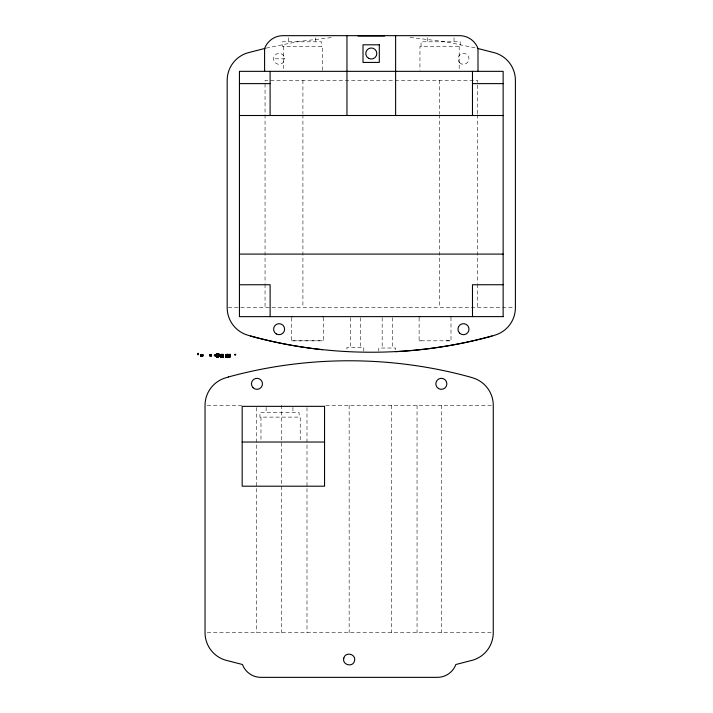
<?xml version="1.0" encoding="UTF-8"?>
<svg xmlns="http://www.w3.org/2000/svg" width="713" height="713" viewBox="0 0 713 713"><rect width="100%" height="100%" fill="white"/><g stroke="black" fill="none" stroke-linecap="round" stroke-linejoin="round"><path stroke-width="0.53" stroke-dasharray="3.56 2.67" d="M266.207 48.11L298.284 41.55L332.472 37.468M291.581 317.757L291.581 340.823L323.47 340.814L323.47 317.748M419.11 317.757L419.11 340.823L450.456 340.814L450.999 340.814L450.999 317.748M275.165 58.814L284.621 58.814A5.517 5.517 0 0 0 276.341 54.036A5.517 5.517 0 0 0 276.341 63.6A5.517 5.517 0 0 0 284.621 58.814M228.294 307.668L514.287 307.668M421.249 340.823L419.11 340.823M446.329 340.814L450.999 340.814M207.242 405.341L241.618 405.341M325.788 405.341L493.271 405.341M207.242 632.681L493.271 632.681M291.581 340.823L323.47 340.814M410.109 37.468L444.288 41.55L476.373 48.11M477.532 113.599L477.532 80.328L265.049 80.328L265.049 113.599M477.532 114.704L477.532 283.275M477.532 284.38L477.532 307.668M459.19 46.416L459.19 71.345M454.029 37.709L454.029 41.8M441.588 405.341L441.588 632.681M439.663 80.328L439.663 113.599M439.663 114.704L439.663 307.668M427.239 37.709L427.239 41.8M421.053 46.416L421.053 41.8L460.215 41.8L460.215 46.416L419.939 46.416L419.939 70.257M417.043 405.341L417.043 632.681M395.653 349.86L395.653 348.024L378.799 348.024L378.799 351.117M392.284 317.731L392.284 348.024M391.312 405.341L391.312 632.681M382.168 317.731L382.168 348.024M363.782 351.206L363.782 347.427L346.928 347.427L346.928 350.627M360.413 317.748L360.413 347.427M350.297 317.748L350.297 347.427M349.156 405.341L349.156 632.681M322.641 70.257L322.641 46.416L282.366 46.416L282.366 41.8L321.527 41.8L321.527 46.416M315.342 37.709L315.342 41.8M307 407.56L307 632.681M302.918 80.328L302.918 113.599M302.918 114.704L302.918 307.668M300.226 439.868L300.226 417.114L259.951 417.114L259.951 412.488L299.112 412.488L299.112 417.114M292.927 407.381L292.927 412.488M288.551 37.709L288.551 41.8M283.391 46.416L283.391 71.345M281.27 405.341L281.27 632.681M266.136 407.381L266.136 412.488M265.049 114.704L265.049 283.275M265.049 284.38L265.049 307.668M260.976 417.114L260.976 442.033M256.725 407.56L256.725 632.681M459.573 62.717A5.517 5.517 0 0 0 468.815 60.248A5.517 5.517 0 0 0 462.051 53.484A5.517 5.517 0 0 0 459.573 62.717"/><path stroke-width="1.07" d="M217.394 356.972C214.506 357.204 216.244 351.821 218.873 353.987C221.993 357.418 213.936 358.648 216.574 354.263M220.7 354.717L223.481 354.504L223.401 357.258A4.545 4.545 0 0 1 222.385 357.436L220.932 357.275A4.545 4.545 0 0 0 221.645 357.418M225.593 354.717L227.937 354.272L228.053 355.074M239.443 284.763L270.12 284.745L270.12 316.625M503.164 284.728L472.478 284.763L472.496 316.634M503.137 316.643L503.137 71.345L239.443 71.345L239.443 316.643L503.164 316.617M265.165 48.368L247.5 52.905A28.672 28.672 0 0 0 227.18 80.328L227.18 307.668A28.672 28.672 0 0 0 247.5 335.101L250.557 336.028C329.148 357.632 413.433 357.632 492.023 336.028L495.08 335.101A28.672 28.672 0 0 0 515.401 307.668L515.401 80.328A28.672 28.672 0 0 0 495.08 52.905L477.416 48.368M223.347 357.275L222.385 357.436M198.125 354.495L197.599 354.067L198.125 353.639M357.962 36.006L384.61 36.006M239.443 83.617L270.102 83.617M472.478 83.617L503.137 83.617M239.443 115.506L503.137 115.506M239.443 254.095L503.137 254.095M217.946 354.174L218.953 354.174L218.517 356.625M216.199 354.263L219.078 354.263M201.021 354.771L202.679 354.771M209.845 354.771L211.503 354.771M234.791 354.628L235.62 354.628M201.975 354.833L202.84 354.833M201.021 354.985L202.679 354.985M209.845 354.985L211.503 354.985M220.816 355.074L223.454 355.074M225.718 355.074L228.356 355.074M200.861 355.707L202.679 355.716M209.845 355.716L211.503 355.725M201.975 355.885L202.84 355.885M200.861 356.099L202.795 356.099L202.795 354.566L200.861 354.548L200.861 356.126L202.679 356.179L202.679 354.495M216.315 356.179L217.394 356.179M216.199 356.536L219.078 356.536M220.816 356.455L223.454 356.455M225.718 356.455L228.356 356.455M217.394 356.625L216.315 356.625L216.315 354.174M216.752 356.981L218.686 356.883L218.65 354.174M223.579 356.99L220.87 357.258M229.88 356.99L230.174 354.717M242.17 442.033L324.549 442.033M228.107 354.406L228.303 357.258A4.545 4.545 0 0 1 227.287 357.436L226.547 357.418A4.545 4.545 0 0 1 225.834 357.275L225.593 356.99M198.125 353.211L198.125 354.922M477.995 71.345L477.995 48.511A19.688 19.688 0 0 0 459.537 35.659L283.043 35.659A19.688 19.688 0 0 0 264.585 48.511L264.585 71.345M472.478 71.345L472.478 115.506M395.617 35.65L395.617 115.506M346.964 35.65L346.964 115.506M270.102 71.345L270.102 115.506M227.278 354.272L227.278 355.074M226.796 354.272L226.796 355.074M226.556 354.628L226.03 355.074M223.205 354.628L221.11 354.334L221.075 356.99M223.151 354.628L223.151 357.079M222.821 354.717L222.821 356.99M222.385 354.272L222.385 355.074M221.895 354.272L221.895 355.074M221.654 354.628L221.128 355.074M221.458 354.717L221.458 356.99M218.561 354.263L218.561 356.536M218.321 354.263L218.321 356.536M216.948 354.263L216.948 356.536M201.966 354.548L201.966 356.126M201.021 354.495L201.021 356.179M216.431 353.978A4.545 4.545 0 0 1 217.144 353.835M217.884 353.817A4.545 4.545 0 0 1 218.846 353.978M492.023 336.028A454.769 454.769 0 0 1 395.715 351.696M322.508 349.726A454.769 454.769 0 0 1 250.557 336.028M343.826 658.09C341.732 664.864 352.908 667.867 354.486 660.942C356.58 654.169 345.404 651.174 343.826 658.09M234.8 354.388L234.853 355.074L235.62 355.074L235.62 354.272L234.809 354.37M228.418 376.981L225.361 377.917A28.672 28.672 0 0 0 205.041 405.341L205.041 632.681A28.672 28.672 0 0 0 225.361 660.113L242.456 664.507A19.688 19.688 0 0 0 260.905 677.35L437.408 677.35A19.688 19.688 0 0 0 455.857 664.507L472.951 660.113A28.672 28.672 0 0 0 493.262 632.681L493.271 405.341A28.672 28.672 0 0 0 472.951 377.917L469.894 376.981C391.303 355.377 307.009 355.377 228.418 376.981M292.125 316.652L291.581 316.652L292.125 316.652M323.47 316.652L322.927 316.652L323.47 316.652M419.654 316.652L419.11 316.652L419.654 316.652M450.999 316.652L450.456 316.652L450.999 316.652M379.307 44.803L363.006 44.803L363.006 62.432L379.307 62.432L379.307 44.803M229.978 354.299L229.88 357.436L229.978 354.281M211.503 354.495L209.845 354.495L209.845 356.179L211.503 356.179L211.503 354.495M223.454 354.628L220.816 354.628L220.816 357.079L223.454 357.079L223.454 354.628M228.356 354.628L225.718 354.628L225.718 357.079L228.356 357.079L228.356 354.628M215.21 354.833L214.346 354.833L214.346 355.885L215.21 355.885L215.21 354.833M324.549 406.339L242.17 406.357L242.17 486.195L324.549 486.195L324.549 406.339M276.341 333.96A5.517 5.517 0 0 0 284.621 329.183A5.517 5.517 0 0 0 276.341 324.406A5.517 5.517 0 0 0 276.341 333.96M459.573 333.087A5.517 5.517 0 0 0 468.815 330.609A5.517 5.517 0 0 0 462.051 323.854A5.517 5.517 0 0 0 459.573 333.087M368.532 58.279A5.517 5.517 0 0 0 376.812 53.493A5.517 5.517 0 0 0 368.532 48.716A5.517 5.517 0 0 0 368.532 58.279M253.062 387.729A5.517 5.517 0 0 0 262.295 385.261A5.517 5.517 0 0 0 255.539 378.496A5.517 5.517 0 0 0 253.062 387.729M438.584 388.612A5.517 5.517 0 0 0 446.864 383.826A5.517 5.517 0 0 0 438.584 379.049A5.517 5.517 0 0 0 438.584 388.612"/></g></svg>
